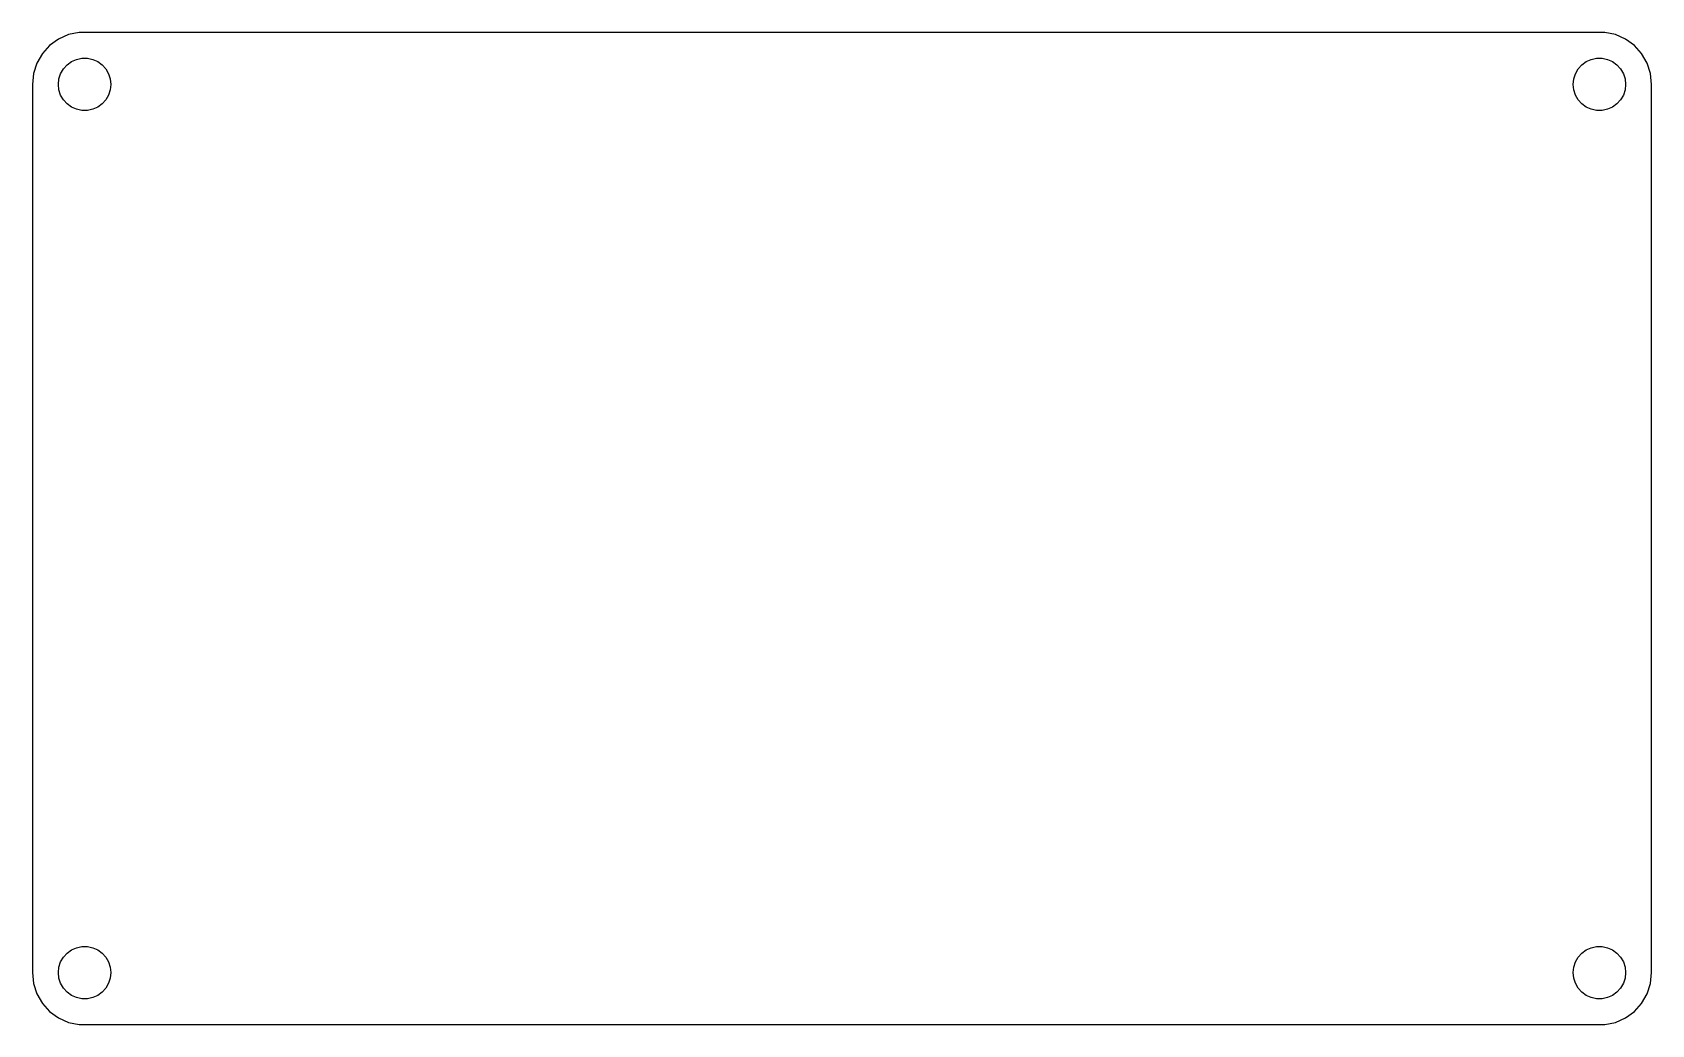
# Model space of a CAD drawing. Header units: metres. Extents: x -31 to 31, y -19 to 19.
import ezdxf

# ---------------------------------------------------------------- set-up
doc = ezdxf.new("R2010")
doc.units = ezdxf.units.M

msp = doc.modelspace()

# ---------------------------------------------------------------- linework, layer by layer
for p, q in [((-30, 18.732), (-30.3383, 18.4863)), ((-29.618, 18.9021), (-30, 18.732)), ((-29.209, 18.989), (-29.618, 18.9021)), ((29.209, 18.989), (-29.209, 18.989)), ((29.618, 18.9021), (29.209, 18.989)), ((30, 18.732), (29.618, 18.9021)), ((30.3383, 18.4863), (30, 18.732)), ((-30.618, 18.1756), (-30.8271, 17.8135)), ((-30.3383, 18.4863), (-30.618, 18.1756)), ((-29.3105, 17.9558), (-29.105, 17.9995)), ((-29.105, 17.9995), (-28.8949, 17.9995)), ((-28.8949, 17.9995), (-28.6894, 17.9558)), ((28.6894, 17.9558), (28.8949, 17.9995)), ((28.8949, 17.9995), (29.105, 17.9995)), ((29.105, 17.9995), (29.3105, 17.9558)), ((30.618, 18.1756), (30.3383, 18.4863)), ((30.8271, 17.8135), (30.618, 18.1756)), ((-30.9563, 17.4158), (-31, 17)), ((-30.8271, 17.8135), (-30.9563, 17.4158)), ((-29.983, 17.2089), (-29.9181, 17.4088)), ((-29.9181, 17.4088), (-29.813, 17.5907)), ((-29.813, 17.5907), (-29.6725, 17.7469)), ((-29.6725, 17.7469), (-29.5025, 17.8703)), ((-29.5025, 17.8703), (-29.3105, 17.9558)), ((-28.6894, 17.9558), (-28.4975, 17.8703)), ((-28.4975, 17.8703), (-28.3275, 17.7469)), ((-28.3275, 17.7469), (-28.1869, 17.5907)), ((-28.1869, 17.5907), (-28.0819, 17.4088)), ((-28.0819, 17.4088), (-28.017, 17.2089)), ((28.017, 17.2089), (28.0819, 17.4088)), ((28.0819, 17.4088), (28.1869, 17.5907)), ((28.1869, 17.5907), (28.3275, 17.7469)), ((28.3275, 17.7469), (28.4975, 17.8703)), ((28.4975, 17.8703), (28.6894, 17.9558)), ((29.3105, 17.9558), (29.5025, 17.8703)), ((29.5025, 17.8703), (29.6725, 17.7469)), ((29.6725, 17.7469), (29.813, 17.5907)), ((29.813, 17.5907), (29.9181, 17.4088)), ((29.9181, 17.4088), (29.983, 17.2089)), ((30.9563, 17.4158), (30.8271, 17.8135)), ((31, 17), (30.9563, 17.4158)), ((-31, 17), (-31, -17)), ((-30.005, 17), (-29.983, 17.2089)), ((-29.983, 16.791), (-30.005, 17)), ((-29.9181, 16.5912), (-29.983, 16.791)), ((-28.017, 16.791), (-28.0819, 16.5912)), ((-28.017, 17.2089), (-27.995, 17)), ((-27.995, 17), (-28.017, 16.791)), ((27.995, 17), (28.017, 17.2089)), ((28.017, 16.791), (27.995, 17)), ((28.0819, 16.5912), (28.017, 16.791)), ((29.983, 16.791), (29.9181, 16.5912)), ((29.983, 17.2089), (30.005, 17)), ((30.005, 17), (29.983, 16.791)), ((31, -17), (31, 17)), ((-29.813, 16.4093), (-29.9181, 16.5912)), ((-29.6725, 16.2531), (-29.813, 16.4093)), ((-29.5025, 16.1296), (-29.6725, 16.2531)), ((-29.3105, 16.0442), (-29.5025, 16.1296)), ((-28.4975, 16.1296), (-28.6894, 16.0442)), ((-28.3275, 16.2531), (-28.4975, 16.1296)), ((-28.1869, 16.4093), (-28.3275, 16.2531)), ((-28.0819, 16.5912), (-28.1869, 16.4093)), ((28.1869, 16.4093), (28.0819, 16.5912)), ((28.3275, 16.2531), (28.1869, 16.4093)), ((28.4975, 16.1296), (28.3275, 16.2531)), ((28.6894, 16.0442), (28.4975, 16.1296)), ((29.5025, 16.1296), (29.3105, 16.0442)), ((29.6725, 16.2531), (29.5025, 16.1296)), ((29.813, 16.4093), (29.6725, 16.2531)), ((29.9181, 16.5912), (29.813, 16.4093)), ((-29.105, 16.0005), (-29.3105, 16.0442)), ((-28.8949, 16.0005), (-29.105, 16.0005)), ((-28.6894, 16.0442), (-28.8949, 16.0005)), ((28.8949, 16.0005), (28.6894, 16.0442)), ((29.105, 16.0005), (28.8949, 16.0005)), ((29.3105, 16.0442), (29.105, 16.0005)), ((-29.5025, -16.1296), (-29.3105, -16.0442)), ((-29.3105, -16.0442), (-29.105, -16.0005)), ((-29.105, -16.0005), (-28.8949, -16.0005)), ((-28.8949, -16.0005), (-28.6894, -16.0442)), ((-28.6894, -16.0442), (-28.4975, -16.1296)), ((28.4975, -16.1296), (28.6894, -16.0442)), ((28.6894, -16.0442), (28.8949, -16.0005)), ((28.8949, -16.0005), (29.105, -16.0005)), ((29.105, -16.0005), (29.3105, -16.0442)), ((29.3105, -16.0442), (29.5025, -16.1296)), ((-29.983, -16.791), (-29.9181, -16.5912)), ((-29.9181, -16.5912), (-29.813, -16.4093)), ((-29.813, -16.4093), (-29.6725, -16.2531)), ((-29.6725, -16.2531), (-29.5025, -16.1296)), ((-28.4975, -16.1296), (-28.3275, -16.2531)), ((-28.3275, -16.2531), (-28.1869, -16.4093)), ((-28.1869, -16.4093), (-28.0819, -16.5912)), ((-28.0819, -16.5912), (-28.017, -16.791)), ((28.017, -16.791), (28.0819, -16.5912)), ((28.0819, -16.5912), (28.1869, -16.4093)), ((28.1869, -16.4093), (28.3275, -16.2531)), ((28.3275, -16.2531), (28.4975, -16.1296)), ((29.5025, -16.1296), (29.6725, -16.2531)), ((29.6725, -16.2531), (29.813, -16.4093)), ((29.813, -16.4093), (29.9181, -16.5912)), ((29.9181, -16.5912), (29.983, -16.791)), ((-31, -17), (-30.9563, -17.4158)), ((-30.005, -17), (-29.983, -16.791)), ((-29.983, -17.2089), (-30.005, -17)), ((-29.9181, -17.4088), (-29.983, -17.2089)), ((-28.017, -17.2089), (-28.0819, -17.4088)), ((-28.017, -16.791), (-27.995, -17)), ((-27.995, -17), (-28.017, -17.2089)), ((27.995, -17), (28.017, -16.791)), ((28.017, -17.2089), (27.995, -17)), ((28.0819, -17.4088), (28.017, -17.2089)), ((29.983, -17.2089), (29.9181, -17.4088)), ((29.983, -16.791), (30.005, -17)), ((30.005, -17), (29.983, -17.2089)), ((30.9563, -17.4158), (31, -17)), ((-30.9563, -17.4158), (-30.8271, -17.8135)), ((-30.8271, -17.8135), (-30.618, -18.1756)), ((-29.813, -17.5907), (-29.9181, -17.4088)), ((-29.6725, -17.7469), (-29.813, -17.5907)), ((-29.5025, -17.8703), (-29.6725, -17.7469)), ((-29.3105, -17.9558), (-29.5025, -17.8703)), ((-29.105, -17.9995), (-29.3105, -17.9558)), ((-28.6894, -17.9558), (-28.8949, -17.9995)), ((-28.4975, -17.8703), (-28.6894, -17.9558)), ((-28.3275, -17.7469), (-28.4975, -17.8703)), ((-28.1869, -17.5907), (-28.3275, -17.7469)), ((-28.0819, -17.4088), (-28.1869, -17.5907)), ((28.1869, -17.5907), (28.0819, -17.4088)), ((28.3275, -17.7469), (28.1869, -17.5907)), ((28.4975, -17.8703), (28.3275, -17.7469)), ((28.6894, -17.9558), (28.4975, -17.8703)), ((28.8949, -17.9995), (28.6894, -17.9558)), ((29.3105, -17.9558), (29.105, -17.9995)), ((29.5025, -17.8703), (29.3105, -17.9558)), ((29.6725, -17.7469), (29.5025, -17.8703)), ((29.813, -17.5907), (29.6725, -17.7469)), ((29.9181, -17.4088), (29.813, -17.5907)), ((30.618, -18.1756), (30.8271, -17.8135)), ((30.8271, -17.8135), (30.9563, -17.4158)), ((-30.618, -18.1756), (-30.3383, -18.4863)), ((-30.3383, -18.4863), (-30, -18.732)), ((-28.8949, -17.9995), (-29.105, -17.9995)), ((29.105, -17.9995), (28.8949, -17.9995)), ((30, -18.732), (30.3383, -18.4863)), ((30.3383, -18.4863), (30.618, -18.1756)), ((-30, -18.732), (-29.618, -18.9021)), ((-29.618, -18.9021), (-29.209, -18.989)), ((-29.209, -18.989), (29.209, -18.989)), ((29.209, -18.989), (29.618, -18.9021)), ((29.618, -18.9021), (30, -18.732))]:
    msp.add_line(p, q)

doc.saveas('drawing.dxf')
